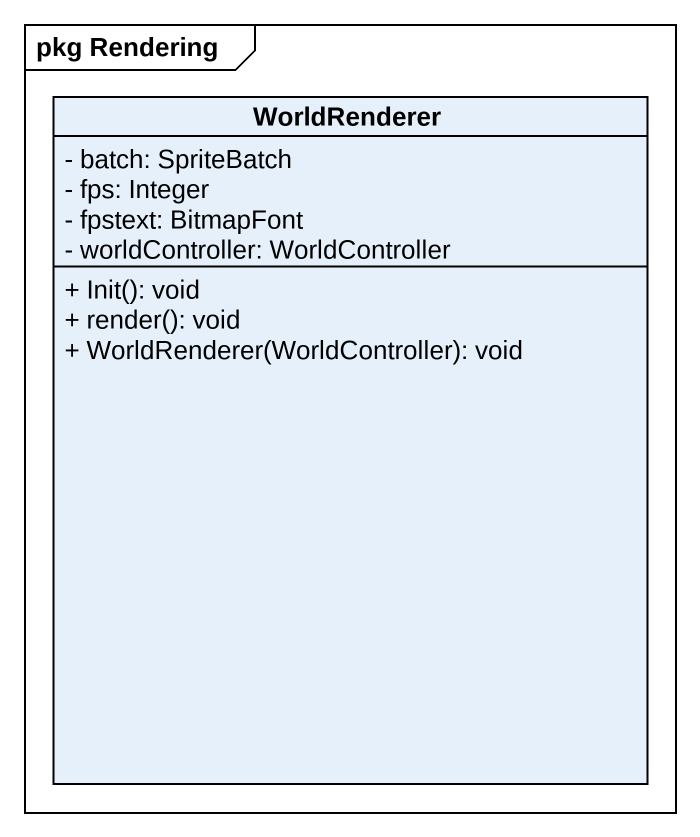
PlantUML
@startuml
mainframe pkg Rendering
hide circle
hide empty members
skinparam classAttributeIconSize 0
class WorldRenderer {
  - batch: SpriteBatch
  - fps: Integer
  - fpstext: BitmapFont
  - worldController: WorldController
  + Init(): void
  + render(): void
  + WorldRenderer(WorldController): void
}
@enduml
